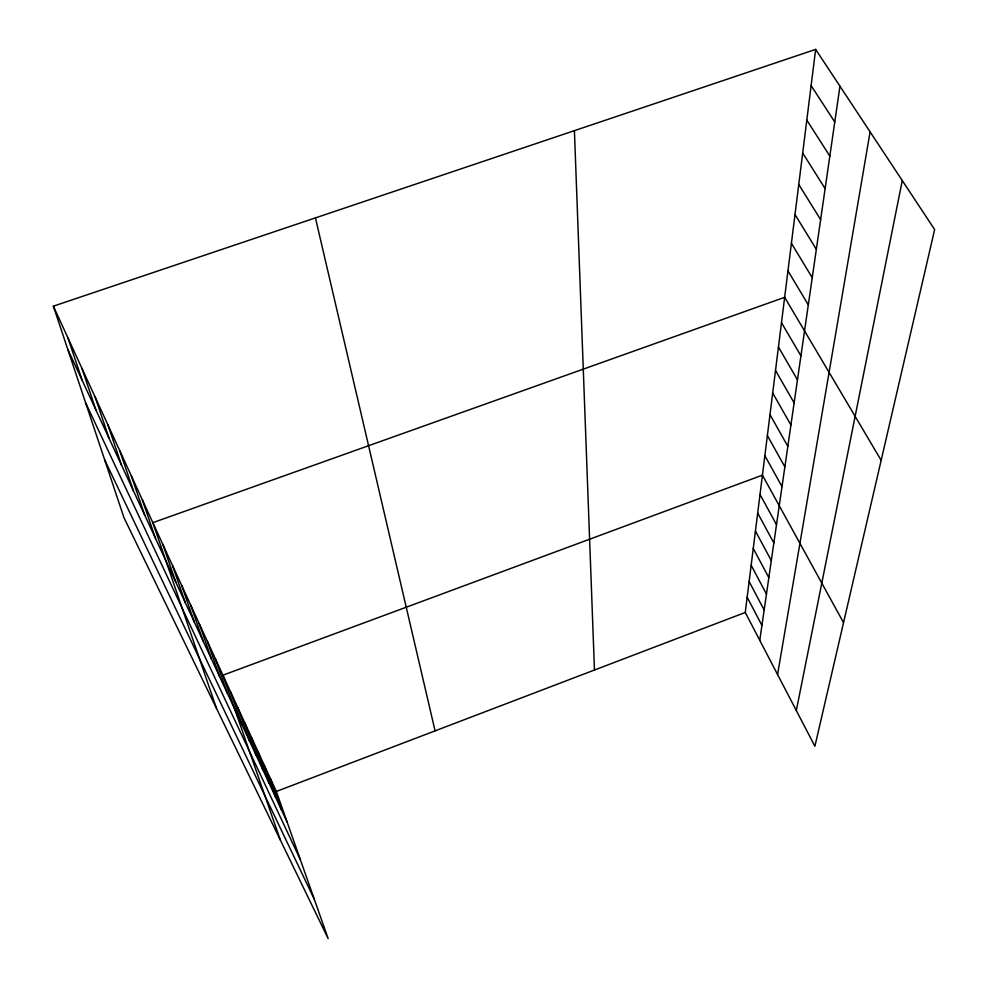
<?xml version="1.0" encoding="UTF-8"?>
<svg xmlns="http://www.w3.org/2000/svg" width="988" height="988" viewBox="0 0 988 988"><rect width="100%" height="100%" fill="white"/><g stroke="black" fill="none" stroke-linecap="round" stroke-linejoin="round"><path stroke-width="1.48" d="M815.643 49.4L934.636 229.562L814.902 746.261L745.261 612.461L815.643 49.4L53.364 306.169L123.994 517.712L328.152 938.6L276.344 791.462L53.364 306.169M759.772 640.348L839.948 86.191M777.568 674.532L870.095 131.836M796.316 710.545L902.266 180.557M276.344 791.462L745.261 612.461M811.123 85.598L834.761 121.993M806.813 120.104L829.834 156.104M802.688 153.029L825.128 188.622M798.761 184.472L820.633 219.657M795.007 214.532L816.347 249.322M791.413 243.307L812.235 277.69M787.967 270.873L808.308 304.86M881.16 460.322L784.657 297.314L152.831 522.664L216.508 708.433M781.483 322.668L800.935 355.878M778.445 347.035L797.464 379.849M775.518 370.451L794.13 402.882M772.702 392.989L790.931 425.038M769.985 414.676L787.844 446.354M767.38 435.56L784.867 466.879M764.86 455.703L782.014 486.652M843.542 622.662L762.427 475.142L222.918 675.199L280.296 839.936M760.019 494.457L776.506 524.69M757.685 513.081L773.863 542.968M755.437 531.075L771.307 560.616M753.264 548.464L768.849 577.647M751.164 565.26L766.466 594.109M749.139 581.512L764.156 610.041M747.163 597.234L761.933 625.441M104.716 459.988L314.308 899.265M85.598 402.734L300.352 859.659M67.727 349.209L287.125 822.078M270.453 778.63L281.358 809.654M264.352 765.379L275.393 796.81M258.053 751.646L269.218 783.496M251.52 737.443L262.833 769.714M244.752 722.722L256.201 755.437M237.75 707.457L249.334 740.63M230.476 691.637L242.196 725.266M215.31 658.638L227.339 693.218M207.418 641.447L219.583 676.508M199.206 623.589L211.518 659.132M190.672 605.014L203.133 641.064M181.792 585.674L194.401 622.242M172.542 565.544L185.312 602.643M162.897 544.561L175.827 582.191M142.321 499.792L155.573 538.546M131.342 475.883L144.754 515.217M119.857 450.874L133.417 490.801M107.816 424.679L121.549 465.2M95.194 397.213L109.088 438.351M81.942 368.376L95.997 410.144M68.011 338.069L82.226 380.466M315.444 217.891L435.078 730.861M574.411 130.663L594.467 670.025"/></g></svg>
